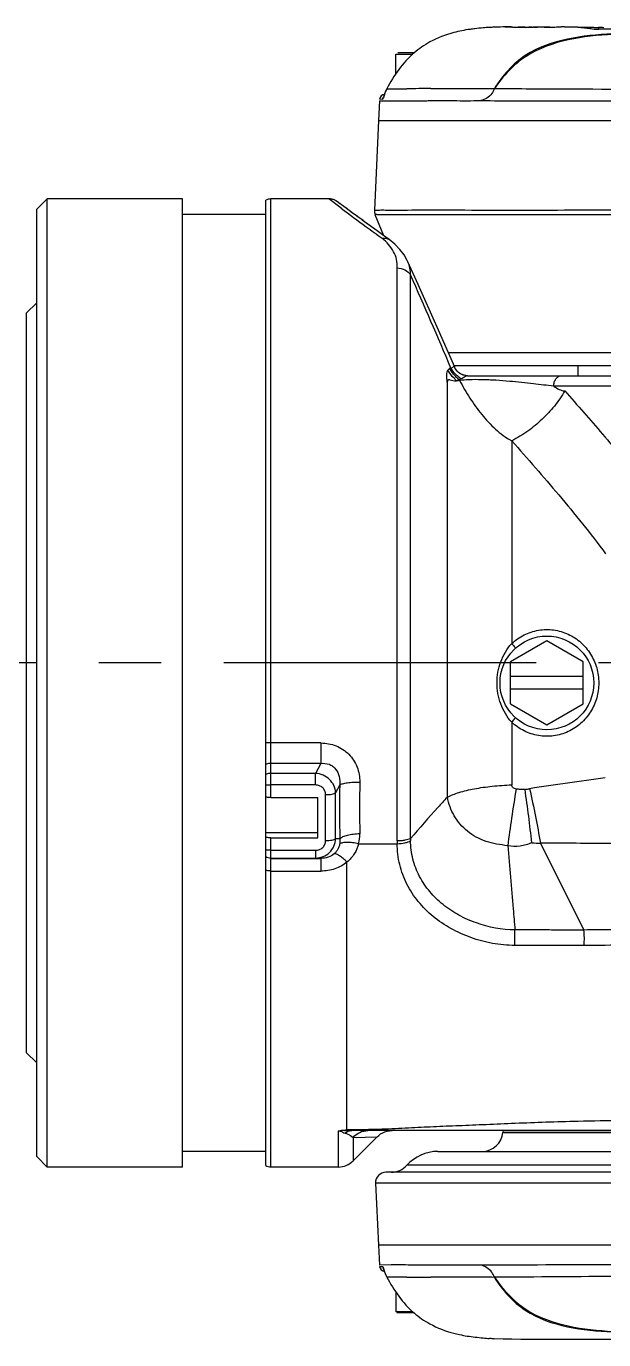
# Model space of a CAD drawing. Header units: millimetres. Extents: x 4086 to 8300, y 123 to 1549.
# Drawn here: x 6912.09 to 6925.96, y 985.79 to 1017.32 of the extents above; entities that cross this region are included whole.
import ezdxf

# ---------------------------------------------------------------- set-up
doc = ezdxf.new("R2010")
doc.units = ezdxf.units.MM
doc.linetypes.add('CENTER', pattern=[0.6, 0.375, -0.075, 0.075, -0.075])
doc.layers.add('中心线', color=7, linetype='Continuous')
doc.layers.add('外形图', color=7, linetype='Continuous')

msp = doc.modelspace()

# ---------------------------------------------------------------- linework, layer by layer
at = {"layer": '中心线', "linetype": 'CENTER', "ltscale": 20}
msp.add_line((6904.8335, 1002.0469), (7072.7932, 1002.0294), dxfattribs=at)
at = {"layer": '外形图'}
for p, q in [((6923.5825, 1017.3044), (6923.5825, 1017.3051)), ((6923.7429, 1017.3066), (6923.9022, 1017.3076)), ((6923.9022, 1017.3076), (6924.0604, 1017.3083)), ((6924.0572, 1017.3077), (6924.0555, 1017.3074)), ((6924.0583, 1017.3079), (6924.0572, 1017.3077)), ((6924.5276, 1017.3037), (6924.473, 1017.3032)), ((6924.5257, 1017.3107), (6924.5257, 1017.3109)), ((6924.5257, 1017.3092), (6924.5257, 1017.3107)), ((6924.5257, 1017.3057), (6924.6877, 1017.3065)), ((6924.6666, 1017.305), (6924.5276, 1017.3037)), ((6924.6877, 1017.3065), (6924.8506, 1017.3071)), ((6925.0146, 1017.3116), (6925.156, 1017.3118)), ((6925.156, 1017.3118), (6925.3383, 1017.3119)), ((6925.3624, 1017.293), (6925.3383, 1017.295)), ((6925.724, 1017.2979), (6925.8311, 1017.2985)), ((6925.8873, 1017.2523), (6925.8204, 1017.2509)), ((6925.8311, 1017.2985), (6925.827, 1017.2414)), ((6920.9674, 1016.174), (6920.9674, 1016.6576)), ((6920.9674, 1016.6576), (6921.3749, 1016.6576)), ((6921.4045, 1016.6826), (6921.0137, 1016.6826)), ((6920.5706, 1015.5348), (6920.5469, 1015.0576)), ((6920.5706, 1015.5348), (6920.8518, 1015.5337)), ((6920.5816, 1015.5703), (6920.5733, 1015.5703)), ((6920.6483, 1015.5695), (6920.5816, 1015.5703)), ((6920.6972, 1015.7049), (6920.6702, 1015.6274)), ((6920.7498, 1015.8233), (6920.7484, 1015.8224)), ((6920.8518, 1015.5337), (6920.9355, 1015.5337)), ((6921.805, 1015.827), (6922.0937, 1015.8274)), ((6920.5469, 1015.0576), (6920.4502, 1012.9047)), ((6920.5474, 1015.0576), (6942.5943, 1015.0576)), ((6912.3424, 1012.9326), (6912.5924, 1013.1826)), ((6912.5924, 989.9326), (6912.5924, 1013.1826)), ((6915.8424, 1013.1826), (6912.5924, 1013.1826)), ((6915.8424, 989.9326), (6915.8424, 1013.1826)), ((6917.8424, 989.9705), (6917.8424, 1013.1448)), ((6917.9674, 998.8054), (6917.9674, 1013.1826)), ((6919.3535, 1013.1826), (6917.9674, 1013.1826)), ((6919.6525, 1012.9577), (6919.3535, 1013.1826)), ((6919.4729, 1013.1607), (6919.4552, 1013.1668)), ((6919.4894, 1013.1539), (6919.4729, 1013.1607)), ((6919.5251, 1013.1355), (6919.516, 1013.1407)), ((6919.5498, 1013.1193), (6919.5469, 1013.1214)), ((6919.5523, 1013.1175), (6919.5498, 1013.1193)), ((6919.5559, 1013.115), (6919.5524, 1013.1175)), ((6919.5595, 1013.1123), (6919.5547, 1013.1159)), ((6919.5681, 1013.106), (6919.5594, 1013.1124)), ((6919.5857, 1013.093), (6919.5663, 1013.1073)), ((6919.6636, 1013.0348), (6919.623, 1013.0651)), ((6919.6276, 1013.0617), (6919.624, 1013.0644)), ((6919.7182, 1012.9943), (6919.6606, 1013.0371)), ((6912.3424, 990.1826), (6912.3424, 1012.9326)), ((6917.8424, 1012.8076), (6915.8424, 1012.8076)), ((6919.7961, 1012.9368), (6919.7159, 1012.996)), ((6919.9114, 1012.8521), (6919.7847, 1012.9452)), ((6920.0418, 1012.7565), (6919.8968, 1012.8628)), ((6920.1783, 1012.6566), (6920.0261, 1012.7679)), ((6920.6771, 1012.2955), (6920.4689, 1012.7989)), ((6920.3525, 1012.5297), (6920.161, 1012.6692)), ((6920.3809, 1012.509), (6920.2154, 1012.6295)), ((6920.4644, 1012.4486), (6920.3809, 1012.509)), ((6920.5533, 1012.3844), (6920.4644, 1012.4486)), ((6920.6481, 1012.3163), (6920.5533, 1012.3844)), ((6920.7282, 1012.259), (6920.6481, 1012.3163)), ((6920.8066, 1012.2031), (6920.7282, 1012.259)), ((6920.8066, 1012.2031), (6920.8096, 1012.201)), ((6920.9982, 997.7625), (6920.9982, 1011.5199)), ((6921.3189, 997.8181), (6921.3189, 1011.3534)), ((6912.0924, 1010.4326), (6912.3424, 1010.6826)), ((6912.0924, 1010.4326), (6912.0924, 992.6826)), ((6922.2245, 1009.4915), (6941.3482, 1009.4915)), ((6922.3599, 1009.1826), (6940.8861, 1009.1826)), ((6922.3793, 1009.1384), (6922.3754, 1009.1389)), ((6922.6889, 1008.9326), (6922.6487, 1008.9355)), ((6922.6889, 1008.9326), (6922.6488, 1008.9355)), ((6922.688, 1008.9326), (6922.6628, 1008.9336)), ((6922.688, 1008.9326), (6940.7174, 1008.9326)), ((6925.3424, 1008.9326), (6925.3424, 1009.1826)), ((6922.1969, 1008.7711), (6922.1969, 998.8084)), ((6922.4853, 1008.8395), (6922.4222, 1008.8129)), ((6940.9674, 1008.6826), (6924.7576, 1008.6826)), ((6923.7485, 1007.3689), (6923.7485, 1002.5008)), ((6924.5924, 1002.568), (6923.7174, 1002.0628)), ((6925.4674, 1002.0628), (6924.5924, 1002.568)), ((6923.7174, 1001.0524), (6923.7174, 1002.0628)), ((6925.4674, 1001.0524), (6925.4674, 1002.0628)), ((6925.4674, 1001.7076), (6923.7174, 1001.7076)), ((6925.4674, 1001.4076), (6923.7174, 1001.4076)), ((6923.7174, 1001.0524), (6924.5924, 1000.5473)), ((6924.5924, 1000.5473), (6925.4674, 1001.0524)), ((6923.7485, 1000.6145), (6923.7485, 999.1109)), ((6919.1666, 1000.1149), (6917.9674, 1000.1149)), ((6919.1666, 1000.1149), (6919.1666, 999.6243)), ((6919.1666, 999.6243), (6917.9674, 999.6243)), ((6919.1666, 999.6243), (6919.0387, 999.3853)), ((6919.0387, 999.3853), (6917.9674, 999.3853)), ((6919.0387, 999.1063), (6919.0387, 999.3853)), ((6919.0387, 999.1063), (6917.9674, 999.1063)), ((6919.279, 997.7706), (6919.279, 998.8742)), ((6919.6196, 999.1083), (6919.5194, 998.9211)), ((6919.5194, 997.8174), (6919.5194, 998.9211)), ((6917.9674, 998.8054), (6919.0924, 998.8054)), ((6919.0924, 997.8394), (6919.0924, 998.8054)), ((6917.8424, 997.9688), (6919.0924, 997.9688)), ((6917.9674, 989.9326), (6917.9674, 997.8394)), ((6917.9674, 997.8394), (6919.0924, 997.8394)), ((6919.6202, 997.811), (6919.5194, 997.8174)), ((6920.0734, 997.6972), (6920.9978, 997.6972)), ((6924.4376, 997.708), (6925.4833, 995.6238)), ((6917.9674, 997.5384), (6919.0387, 997.5384)), ((6917.9674, 997.3532), (6919.0387, 997.3532)), ((6917.9674, 997.3451), (6919.1666, 997.3451)), ((6919.0387, 997.5384), (6919.0387, 997.3532)), ((6919.1666, 997.3451), (6919.0387, 997.3532)), ((6919.1666, 997.3451), (6919.1666, 997.0395)), ((6919.7924, 990.8269), (6919.7923, 997.2542)), ((6917.9674, 997.0395), (6919.1666, 997.0395)), ((6912.0924, 992.6826), (6912.3424, 992.4326)), ((6919.5853, 990.7982), (6919.5853, 989.9326)), ((6942.0924, 990.8076), (6919.9057, 990.8076)), ((6920.521, 990.6612), (6919.9389, 990.0791)), ((6919.9389, 990.6438), (6920.521, 990.6612)), ((6919.9389, 990.6438), (6919.9389, 990.0791)), ((6923.5421, 990.8076), (6923.5383, 990.764)), ((6923.5383, 990.764), (6939.6466, 990.764)), ((6923.5421, 990.8076), (6927.4846, 990.8076)), ((6917.8424, 990.3076), (6915.8424, 990.3076)), ((6921.976, 990.3076), (6941.2089, 990.3076)), ((6912.3424, 990.1826), (6912.5924, 989.9326)), ((6915.8424, 989.9326), (6912.5924, 989.9326)), ((6919.5853, 989.9326), (6917.9674, 989.9326)), ((6934.3067, 989.8077), (6920.728, 989.8077)), ((6933.8537, 989.9744), (6921.2307, 989.9744)), ((6920.4782, 989.5469), (6920.5469, 988.0576)), ((6921.2, 989.5469), (6920.4782, 989.5469)), ((6921.3345, 989.5469), (6921.2, 989.5469)), ((6933.6008, 989.5469), (6921.3345, 989.5469)), ((6920.5469, 988.0576), (6920.5706, 987.5805)), ((6942.3415, 988.0576), (6920.5473, 988.0576)), ((6920.8518, 987.5816), (6920.5706, 987.5805)), ((6920.5733, 987.545), (6920.6066, 987.5452)), ((6920.6066, 987.5452), (6920.6483, 987.5457)), ((6920.9355, 987.5816), (6920.8518, 987.5816)), ((6920.7348, 987.3203), (6920.7488, 987.2919)), ((6920.7498, 987.2919), (6920.7487, 987.2921)), ((6922.0937, 987.2878), (6921.805, 987.2883)), ((6920.9674, 986.9412), (6920.9674, 986.4576)), ((6921.3748, 986.4576), (6920.9674, 986.4576)), ((6921.4046, 986.4326), (6920.9924, 986.4326))]:
    msp.add_line(p, q, dxfattribs=at)
for points in [[(6920.7484, 1015.8224), (6920.7275, 1015.7793), (6920.6972, 1015.7049)], [(6919.4171, 1013.1766), (6919.3966, 1013.1799), (6919.3752, 1013.1819), (6919.3535, 1013.1826)], [(6919.4552, 1013.1668), (6919.4366, 1013.1722), (6919.4171, 1013.1766)], [(6919.5251, 1013.1355), (6919.516, 1013.1407), (6919.5039, 1013.1471), (6919.4893, 1013.1539)], [(6919.5469, 1013.1214), (6919.545, 1013.1227), (6919.5428, 1013.1242), (6919.54, 1013.1261), (6919.5364, 1013.1284), (6919.5316, 1013.1315), (6919.5251, 1013.1355)], [(6919.624, 1013.0644), (6919.617, 1013.0696), (6919.5853, 1013.0933)], [(6919.6195, 1013.0677), (6919.6161, 1013.0703), (6919.6128, 1013.0727)], [(6921.2553, 1011.6681), (6921.2403, 1011.6999), (6921.1624, 1011.8361), (6921.0638, 1011.9667), (6920.9443, 1012.0901), (6920.8096, 1012.201)], [(6922.3793, 1009.1384), (6921.9571, 1010.1017), (6921.502, 1011.1218), (6921.2552, 1011.6682)], [(6922.4488, 1009.0351), (6922.4193, 1009.0694), (6922.3946, 1009.1074), (6922.3793, 1009.1384)], [(6922.6628, 1008.9336), (6922.6236, 1008.939), (6922.5867, 1008.9485), (6922.5526, 1008.9613), (6922.5216, 1008.9767), (6922.4938, 1008.994), (6922.4695, 1009.0125), (6922.4489, 1009.0311), (6922.4315, 1009.0496)], [(6922.6469, 1008.9358), (6922.6034, 1008.9445), (6922.5606, 1008.9592), (6922.5201, 1008.9795), (6922.4826, 1009.0049), (6922.4488, 1009.0351)], [(6920.521, 990.6612), (6920.555, 990.6922), (6920.6015, 990.7265), (6920.6516, 990.7552), (6920.7047, 990.7779), (6920.7601, 990.7943), (6920.817, 990.8043), (6920.8745, 990.8076)], [(6920.6699, 987.4895), (6920.6681, 987.493), (6920.6749, 987.4745), (6920.6891, 987.4329), (6920.7093, 987.3787), (6920.7348, 987.3203)]]:
    msp.add_lwpolyline(points, dxfattribs=at)
msp.add_circle((6924.5924, 1001.5576), 1.125, dxfattribs=at)
for centre, radius, start, end in [((6923.91, 990.8119), 26.4978, 90.38023, 91.25537), ((6923.8356, 1041.5586), 24.2594, 269.83511, 270.16252), ((6923.7824, 1062.1972), 44.8981, 270.15573, 270.34864), ((6923.4693, 1113.8415), 96.5434, 270.347928, 270.466999), ((6924.4224, 1020.7536), 3.4465, 270.72061, 271.33471), ((6923.946, 1087.2743), 69.973, 270.590038, 270.716203), ((6924.5461, 1039.909), 22.6039, 270.69604, 270.98255), ((6926.2778, 918.7145), 98.585, 90.321815, 90.546003), ((6924.9178, 1012.1113), 5.2007, 83.95404, 85.0957), ((6924.9422, 1012.3369), 4.9738, 82.45826, 83.95998), ((6924.9896, 1012.6924), 4.6152, 80.83945, 82.46135), ((6926.5223, 984.437), 32.8215, 91.22523, 91.39311), ((6925.4449, 1011.7969), 5.5152, 84.66315, 85.98417), ((6926.7174, 974.2745), 42.9858, 90.66681, 91.1064), ((6922.8162, 1015.0462), 2.1637, 118.52343, 130.78535), ((6920.6977, 1015.5576), 0.125, 90, 174.25886), ((6920.8081, 1020.9009), 5.0778, 269.34315, 269.49475), ((6922.097, 868.2045), 147.6228, 90.11333, 90.336192), ((6921.674, 1414.9777), 399.1505, 270.060243, 270.202156), ((6922.6581, 1083.424), 67.8864, 270.017522, 270.293986), ((6917.9674, 1012.9283), 0.25, 90, 120), ((6919.3535, 1012.847), 0.3356, 67.09504, 90.00001), ((6972.4382, 1083.4345), 88.0529, 233.167554, 233.654519), ((6920.6999, 1012.8945), 0.25, 177.65014, 202.4674), ((6963.5923, 1071.5442), 73.2333, 233.715641, 234.084331), ((6798.5885, 956.7898), 134.3128, 22.927496, 23.969018), ((6919.9591, 1014.6735), 6.3572, 292.62845, 292.81788), ((6922.2767, 1008.6964), 0.253, 28.91173, 34.44922), ((6955.1771, 998.571), 35.0822, 179.00909, 181.04452), ((6957.3977, 998.4793), 37.7834, 179.04603, 181.01336), ((6923.8646, 1000.8644), 1.8748, 276.24851, 279.66118), ((6881.9721, 992.9598), 42.5278, 6.42747, 8.16618), ((6919.2123, 997.9165), 0.8886, 345.71017, 0.96336), ((6923.1715, 997.7174), 2.1737, 178.81139, 180.53343), ((6923.3165, 997.8046), 1.9977, 179.61509, 181.0056), ((6924.4429, 999.4606), 1.7526, 263.10753, 269.82774), ((6928.1146, 864.5236), 126.5356, 90.288134, 91.256312), ((6923.0402, 990.8076), 0.5, 270, 355), ((6921.976, 989.3076), 1, 90, 138.18468), ((6919.5853, 990.4326), 0.5, 270, 315), ((6917.9674, 990.187), 0.25, 240, 270), ((6920.728, 989.5577), 0.25, 90, 182.48738), ((6920.8581, 990.3077), 0.5, 270, 318.18468), ((6920.6977, 987.5576), 0.125, 185.74114, 270), ((6922.6581, 919.7155), 67.8622, 89.705894, 89.982468), ((6920.8081, 982.2128), 5.0794, 90.50526, 90.65677), ((6922.0488, 1122.7055), 135.4174, 269.653891, 269.896849), ((6921.9018, 687.6765), 299.6114, 89.774242, 89.963303), ((6922.8163, 988.0691), 2.1638, 229.21718, 241.47624)]:
    msp.add_arc(centre, radius, start, end, dxfattribs=at)
for points in [[(6922.3572, 1017.1722), (6922.1586, 1017.1193), (6921.9637, 1017.0453), (6921.783, 1016.9473)], [(6924.473, 1017.3032), (6924.4008, 1017.3025), (6924.3285, 1017.3019), (6924.2562, 1017.3013)], [(6924.2688, 1017.3058), (6924.3344, 1017.3062), (6924.4001, 1017.3065), (6924.4657, 1017.3074)], [(6921.4029, 1016.6845), (6921.1301, 1016.4492), (6920.9167, 1016.1427), (6920.7498, 1015.8234)], [(6920.7499, 1015.8234), (6920.7146, 1015.7546), (6920.6904, 1015.6805), (6920.6659, 1015.6072)], [(6921.6767, 1015.5376), (6921.7229, 1015.5378), (6921.7691, 1015.538), (6921.8153, 1015.5382)], [(6923.0823, 1015.8297), (6923.1663, 1015.83), (6923.2503, 1015.8304), (6923.3343, 1015.8309)], [(6922.2904, 1009.1135), (6922.2799, 1009.1097), (6922.268, 1009.1078), (6922.2572, 1009.1102)], [(6922.5373, 1008.8574), (6922.5203, 1008.8507), (6922.503, 1008.8445), (6922.4853, 1008.8395)], [(6922.2038, 998.8139), (6922.2012, 998.8125), (6922.1989, 998.8105), (6922.1969, 998.8084)], [(6919.6198, 997.8111), (6919.6241, 997.7704), (6919.6233, 997.7287), (6919.6165, 997.6883)], [(6917.8424, 997.3867), (6917.8798, 997.3651), (6917.9243, 997.3532), (6917.9674, 997.3532)], [(6917.9674, 997.3451), (6917.9243, 997.3451), (6917.8798, 997.357), (6917.8424, 997.3786)], [(6919.662, 990.8166), (6919.7055, 990.8194), (6919.749, 990.8227), (6919.7924, 990.8269)], [(6919.662, 990.8166), (6919.7082, 990.8148), (6919.7544, 990.8118), (6919.8005, 990.81)], [(6919.6927, 990.7683), (6919.7099, 990.7609), (6919.7275, 990.7542), (6919.7455, 990.749)], [(6919.8005, 990.81), (6919.8356, 990.8085), (6919.8707, 990.8076), (6919.9057, 990.8076)], [(6921.8153, 987.5771), (6921.7691, 987.5772), (6921.7229, 987.5774), (6921.6767, 987.5776)], [(6920.6962, 987.4167), (6920.7115, 987.3741), (6920.7292, 987.3322), (6920.7499, 987.2919)], [(6920.7498, 987.2919), (6920.9167, 986.9726), (6921.1301, 986.666), (6921.4029, 986.4307)], [(6923.3343, 987.2844), (6923.2503, 987.2848), (6923.1663, 987.2852), (6923.0823, 987.2856)], [(6921.783, 986.168), (6921.964, 986.0698), (6922.1591, 985.9958), (6922.3581, 985.9428)]]:
    msp.add_open_spline(points, degree=3, dxfattribs=at)
for points, knots in [([(6922.8646, 1017.2656), (6922.826, 1017.261), (6922.6554, 1017.239), (6922.4859, 1017.2065), (6922.3572, 1017.1722)], [0, 0, 0, 0, 0.2255921, 1, 1, 1, 1]), ([(6923.3295, 1017.3033), (6923.3293, 1017.3136), (6923.2645, 1017.2854), (6923.1982, 1017.3046), (6923.0403, 1017.2805), (6922.93, 1017.2733), (6922.8646, 1017.2656)], [0, 0, 0, 0, 0.0659918, 0.2604417, 0.5764091, 1, 1, 1, 1]), ([(6931.603, 1017.1028), (6930.878, 1017.1048), (6929.4279, 1017.1225), (6927.6163, 1017.1711), (6926.1656, 1017.1515), (6925.0829, 1017.0606), (6924.0244, 1016.7037), (6923.5243, 1016.138), (6923.3343, 1015.8309)], [0, 0, 0, 0, 0.2502178, 0.5004038, 0.6254486, 0.7505518, 0.8753733, 1, 1, 1, 1]), ([(6931.6214, 1017.0873), (6930.8964, 1017.0893), (6929.4463, 1017.1109), (6927.6343, 1017.1614), (6926.1835, 1017.1428), (6925.1, 1017.0422), (6924.0497, 1016.6774), (6923.5333, 1016.1312), (6923.337, 1015.8286)], [0, 0, 0, 0, 0.250242, 0.5004619, 0.6255867, 0.7507464, 0.8755296, 1, 1, 1, 1]), ([(6923.5994, 1017.3022), (6923.5951, 1017.3025), (6923.5914, 1017.3039), (6923.5825, 1017.3031), (6923.5825, 1017.3044)], [0, 0, 0, 0, 0.7606133, 1, 1, 1, 1]), ([(6923.7658, 1017.2993), (6923.745, 1017.2993), (6923.6895, 1017.2998), (6923.634, 1017.3001), (6923.5994, 1017.3022)], [0, 0, 0, 0, 0.3759158, 1, 1, 1, 1]), ([(6924.0566, 1017.3075), (6924.0551, 1017.2907), (6924.1736, 1017.33), (6924.2149, 1017.3055), (6924.2688, 1017.3058)], [0, 0, 0, 0, 0.2382188, 1, 1, 1, 1]), ([(6924.5027, 1017.308), (6924.5063, 1017.3081), (6924.5123, 1017.3083), (6924.5183, 1017.3085), (6924.5207, 1017.3086)], [0, 0, 0, 0, 0.6070478, 1, 1, 1, 1]), ([(6924.5207, 1017.3086), (6924.5215, 1017.3087), (6924.5229, 1017.3088), (6924.5242, 1017.3089), (6924.5248, 1017.3089)], [0, 0, 0, 0, 0.6040075, 1, 1, 1, 1]), ([(6924.5248, 1017.3089), (6924.525, 1017.309), (6924.5253, 1017.309), (6924.5257, 1017.3091), (6924.5257, 1017.3092)], [0, 0, 0, 0, 0.7370408, 1, 1, 1, 1]), ([(6925.0146, 1017.3108), (6925.0146, 1017.3048), (6924.9712, 1017.3188), (6924.9546, 1017.3088), (6924.9337, 1017.3085)], [0, 0, 0, 0, 0.223858, 1, 1, 1, 1]), ([(6920.6484, 1015.5703), (6920.6495, 1015.5806), (6920.6537, 1015.6015), (6920.6614, 1015.6216), (6920.6665, 1015.6313)], [0, 0, 0, 0, 0.4840432, 1, 1, 1, 1]), ([(6920.6659, 1015.6072), (6920.6629, 1015.5981), (6920.6582, 1015.5879), (6920.6526, 1015.5703), (6920.6484, 1015.5703)], [0, 0, 0, 0, 0.6957153, 1, 1, 1, 1]), ([(6920.7633, 1015.8233), (6920.7912, 1015.823), (6920.947, 1015.8227), (6921.1028, 1015.824), (6921.2308, 1015.8247)], [0, 0, 0, 0, 0.1788514, 1, 1, 1, 1]), ([(6920.9355, 1015.5337), (6920.985, 1015.5337), (6921.2321, 1015.5343), (6921.4791, 1015.5366), (6921.6767, 1015.5376)], [0, 0, 0, 0, 0.2004457, 1, 1, 1, 1]), ([(6921.8153, 1015.5382), (6921.8807, 1015.5384), (6922.1686, 1015.5387), (6922.4564, 1015.5375), (6922.6789, 1015.5376)], [0, 0, 0, 0, 0.2271272, 1, 1, 1, 1]), ([(6923.0064, 1015.5385), (6923.5953, 1015.5371), (6926.4957, 1015.5319), (6929.396, 1015.5157), (6931.7076, 1015.5116)], [0, 0, 0, 0, 0.2030214, 1, 1, 1, 1]), ([(6923.3369, 1015.8286), (6923.3174, 1015.786), (6923.2507, 1015.6497), (6923.1073, 1015.563), (6923.0066, 1015.5385)], [0, 0, 0, 0, 0.3112533, 1, 1, 1, 1]), ([(6923.337, 1015.8286), (6923.917, 1015.8258), (6926.7114, 1015.8209), (6929.5057, 1015.771), (6931.7201, 1015.765)], [0, 0, 0, 0, 0.2075477, 1, 1, 1, 1]), ([(6932.5783, 1013.0933), (6932.2137, 1012.9725), (6931.4591, 1012.7903), (6929.9355, 1012.8034), (6928.1037, 1012.7977), (6926.0336, 1012.799), (6924.2034, 1012.7991), (6922.865, 1012.7984), (6921.9711, 1012.7994), (6921.4537, 1012.7982), (6921.0409, 1012.8008), (6920.7778, 1012.7928), (6920.609, 1012.8021), (6920.5468, 1012.786), (6920.4671, 1012.819), (6920.4689, 1012.7989)], [0, 0, 0, 0, 0.094918, 0.1897644, 0.3752761, 0.5482349, 0.7012042, 0.8275951, 0.8790807, 0.9219772, 0.9558085, 0.9802279, 0.9888382, 0.9950222, 1, 1, 1, 1]), ([(6932.5549, 1013.2039), (6932.2554, 1013.1018), (6931.6393, 1012.9373), (6930.6889, 1012.8943), (6929.7483, 1012.9075), (6928.5248, 1012.9031), (6927.0628, 1012.9052), (6924.9995, 1012.9046), (6922.9689, 1012.9039), (6921.492, 1012.9055), (6920.9266, 1012.9038)], [0, 0, 0, 0, 0.0814319, 0.1628001, 0.2438014, 0.3236435, 0.4775391, 0.620006, 0.8545085, 1, 1, 1, 1]), ([(6920.9266, 1012.9038), (6920.8575, 1012.9036), (6920.7428, 1012.8986), (6920.5819, 1012.9122), (6920.5132, 1012.8891), (6920.4512, 1012.9147), (6920.4502, 1012.9047)], [0, 0, 0, 0, 0.4347777, 0.7475797, 0.9365941, 1, 1, 1, 1]), ([(6920.6341, 1012.2339), (6920.6641, 1012.2406), (6920.7256, 1012.2434), (6920.783, 1012.2199), (6920.8066, 1012.2031)], [0, 0, 0, 0, 0.5142813, 1, 1, 1, 1]), ([(6920.9982, 1011.5199), (6921.0025, 1011.5875), (6920.992, 1011.7238), (6920.8947, 1011.9863), (6920.7462, 1012.1459), (6920.6341, 1012.2339)], [0, 0, 0, 0, 0.2447384, 0.4855813, 1, 1, 1, 1]), ([(6920.9982, 1011.5199), (6921.0626, 1011.5188), (6921.188, 1011.4895), (6921.2873, 1011.404), (6921.3189, 1011.3533)], [0, 0, 0, 0, 0.5187122, 1, 1, 1, 1]), ([(6921.3189, 1011.3534), (6921.3204, 1011.4077), (6921.3111, 1011.5162), (6921.2773, 1011.6195), (6921.2552, 1011.6682)], [0, 0, 0, 0, 0.5047353, 1, 1, 1, 1]), ([(6922.2112, 1009.0658), (6922.201, 1009.0529), (6922.1881, 1009.014), (6922.1824, 1008.9469), (6922.1849, 1008.8632), (6922.1921, 1008.8031), (6922.1969, 1008.7711)], [0, 0, 0, 0, 0.165108, 0.3943136, 0.6758772, 1, 1, 1, 1]), ([(6922.2572, 1009.1102), (6922.2532, 1009.1071), (6922.2364, 1009.0939), (6922.2213, 1009.0786), (6922.2112, 1009.0658)], [0, 0, 0, 0, 0.2366915, 1, 1, 1, 1]), ([(6922.4245, 1008.8138), (6922.4037, 1008.8329), (6922.3247, 1008.9098), (6922.2554, 1008.9967), (6922.2112, 1009.0658)], [0, 0, 0, 0, 0.2559018, 1, 1, 1, 1]), ([(6922.4853, 1008.8395), (6922.462, 1008.8588), (6922.3742, 1008.9383), (6922.3004, 1009.0334), (6922.257, 1009.11)], [0, 0, 0, 0, 0.2560512, 1, 1, 1, 1]), ([(6922.3754, 1009.1389), (6922.3711, 1009.1444), (6922.3581, 1009.1544), (6922.3362, 1009.1416), (6922.318, 1009.1251), (6922.3004, 1009.1149), (6922.2904, 1009.1135)], [0, 0, 0, 0, 0.2134454, 0.41487, 0.6909756, 1, 1, 1, 1]), ([(6922.5373, 1008.8574), (6922.5114, 1008.8741), (6922.4148, 1008.944), (6922.3343, 1009.0368), (6922.2904, 1009.1135)], [0, 0, 0, 0, 0.2587357, 1, 1, 1, 1]), ([(6922.4315, 1009.0496), (6922.426, 1009.0559), (6922.4038, 1009.0833), (6922.386, 1009.1142), (6922.3754, 1009.1389)], [0, 0, 0, 0, 0.2381323, 1, 1, 1, 1]), ([(6922.688, 1008.9326), (6922.6646, 1008.9326), (6922.6126, 1008.9025), (6922.5672, 1008.8713), (6922.5373, 1008.8574)], [0, 0, 0, 0, 0.4149013, 1, 1, 1, 1]), ([(6924.7576, 1008.6826), (6924.7576, 1008.7148), (6924.7663, 1008.7776), (6924.8046, 1008.8596), (6924.8643, 1008.9177), (6924.9157, 1008.9326), (6924.9398, 1008.9326)], [0, 0, 0, 0, 0.2848335, 0.5506529, 0.7869791, 1, 1, 1, 1]), ([(6922.405, 1008.8057), (6922.3827, 1008.8024), (6922.3371, 1008.8101), (6922.2848, 1008.8254), (6922.2457, 1008.834), (6922.2176, 1008.8317), (6922.1979, 1008.8061), (6922.1969, 1008.784), (6922.1969, 1008.7711)], [0, 0, 0, 0, 0.2675402, 0.5341924, 0.649388, 0.7459516, 0.8465852, 1, 1, 1, 1]), ([(6922.4982, 1008.8187), (6922.4921, 1008.8179), (6922.48, 1008.8168), (6922.4621, 1008.8129), (6922.4438, 1008.8119), (6922.4314, 1008.8135), (6922.4252, 1008.8127)], [0, 0, 0, 0, 0.2519342, 0.4955803, 0.7464921, 1, 1, 1, 1]), ([(6924.7576, 1008.6826), (6924.5944, 1008.6992), (6924.2422, 1008.7431), (6923.7802, 1008.7938), (6923.366, 1008.8249), (6923.0385, 1008.8393), (6922.7473, 1008.8396), (6922.5708, 1008.8292), (6922.4981, 1008.8189)], [0, 0, 0, 0, 0.2170392, 0.4694364, 0.6147908, 0.7665593, 0.9029558, 1, 1, 1, 1]), ([(6922.4982, 1008.8187), (6922.5732, 1008.6739), (6922.7371, 1008.3927), (6923.0207, 1007.9974), (6923.2949, 1007.6995), (6923.5429, 1007.4945), (6923.6779, 1007.4068), (6923.7485, 1007.3689)], [0, 0, 0, 0, 0.2523057, 0.5027378, 0.7518783, 0.8761038, 1, 1, 1, 1]), ([(6924.7576, 1008.6826), (6924.799, 1008.6529), (6924.8814, 1008.6016), (6924.9759, 1008.5705), (6925.0216, 1008.5676)], [0, 0, 0, 0, 0.5264327, 1, 1, 1, 1]), ([(6925.0216, 1008.5676), (6924.9488, 1008.4396), (6924.7809, 1008.1981), (6924.4806, 1007.8759), (6924.1379, 1007.5934), (6923.8832, 1007.4369), (6923.7485, 1007.3689)], [0, 0, 0, 0, 0.2494064, 0.495874, 0.7443365, 1, 1, 1, 1]), ([(6925.0216, 1008.5676), (6925.3272, 1008.2253), (6925.9525, 1007.5135), (6926.5593, 1006.7856), (6926.8631, 1006.403)], [0, 0, 0, 0, 0.4843319, 1, 1, 1, 1]), ([(6923.7485, 1007.3689), (6924.1304, 1006.941), (6924.7052, 1006.2844), (6925.4532, 1005.3782), (6925.8221, 1004.9032), (6926.002, 1004.6599)], [0, 0, 0, 0, 0.4882033, 0.7425552, 1, 1, 1, 1]), ([(6923.7485, 1002.5008), (6923.8364, 1002.5839), (6924.0377, 1002.7256), (6924.388, 1002.8404), (6924.7571, 1002.8465), (6925.1111, 1002.7429), (6925.4191, 1002.5407), (6925.6562, 1002.2591), (6925.8052, 1001.9227), (6925.8391, 1001.6789), (6925.8391, 1001.5576)], [0, 0, 0, 0, 0.1248716, 0.2498978, 0.3750275, 0.5000722, 0.6249562, 0.7498145, 0.8748249, 1, 1, 1, 1]), ([(6923.3955, 1001.5576), (6923.3955, 1001.7288), (6923.454, 1002.0729), (6923.6328, 1002.3758), (6923.7485, 1002.5008)], [0, 0, 0, 0, 0.5012763, 1, 1, 1, 1]), ([(6923.7485, 1002.5008), (6923.7567, 1002.4919), (6923.7885, 1002.4574), (6923.8195, 1002.4222), (6923.842, 1002.3957)], [0, 0, 0, 0, 0.2591646, 1, 1, 1, 1]), ([(6923.7485, 1000.6145), (6923.6328, 1000.7395), (6923.454, 1001.0424), (6923.3955, 1001.3864), (6923.3955, 1001.5576)], [0, 0, 0, 0, 0.4987239, 1, 1, 1, 1]), ([(6925.8391, 1001.5576), (6925.8391, 1001.4363), (6925.8052, 1001.1926), (6925.6562, 1000.8562), (6925.4191, 1000.5745), (6925.1111, 1000.3723), (6924.7571, 1000.2688), (6924.388, 1000.2749), (6924.0377, 1000.3896), (6923.8364, 1000.5314), (6923.7485, 1000.6145)], [0, 0, 0, 0, 0.1251756, 0.2501851, 0.3750436, 0.4999274, 0.6249717, 0.7501016, 0.8751282, 1, 1, 1, 1]), ([(6923.7485, 1000.6145), (6923.7567, 1000.6234), (6923.7885, 1000.6579), (6923.8195, 1000.693), (6923.842, 1000.7195)], [0, 0, 0, 0, 0.2591645, 1, 1, 1, 1]), ([(6917.9674, 1000.1149), (6917.9565, 1000.1149), (6917.9145, 1000.1153), (6917.8725, 1000.1169), (6917.8415, 1000.1192)], [0, 0, 0, 0, 0.2608266, 1, 1, 1, 1]), ([(6919.1666, 1000.1149), (6919.2899, 1000.1149), (6919.539, 1000.0697), (6919.855, 999.8614), (6920.0592, 999.5455), (6920.1022, 999.2988), (6920.1002, 999.1777)], [0, 0, 0, 0, 0.2519237, 0.502942, 0.7524367, 1, 1, 1, 1]), ([(6917.9674, 999.6243), (6917.9565, 999.6243), (6917.9136, 999.6219), (6917.8712, 999.6098), (6917.8424, 999.5956)], [0, 0, 0, 0, 0.2535884, 1, 1, 1, 1]), ([(6919.1666, 999.6243), (6919.2314, 999.6322), (6919.3345, 999.6237), (6919.4519, 999.5605), (6919.5484, 999.467), (6919.6188, 999.3101), (6919.6257, 999.175), (6919.6198, 999.1088)], [0, 0, 0, 0, 0.246769, 0.3720947, 0.4979265, 0.748632, 1, 1, 1, 1]), ([(6917.9674, 999.3853), (6917.9565, 999.3853), (6917.9136, 999.383), (6917.8712, 999.3709), (6917.8424, 999.3566)], [0, 0, 0, 0, 0.2535884, 1, 1, 1, 1]), ([(6919.5194, 998.9211), (6919.5171, 998.9793), (6919.488, 999.0978), (6919.3801, 999.2471), (6919.2237, 999.351), (6919.1007, 999.3811), (6919.0387, 999.3853)], [0, 0, 0, 0, 0.2405058, 0.4889327, 0.7437384, 1, 1, 1, 1]), ([(6919.6198, 999.1088), (6919.6286, 999.1149), (6919.6511, 999.126), (6919.7107, 999.1454), (6919.8091, 999.1628), (6919.9469, 999.1748), (6920.0476, 999.1764), (6920.1005, 999.1756)], [0, 0, 0, 0, 0.0656119, 0.1522897, 0.3838153, 0.6757356, 1, 1, 1, 1]), ([(6925.9955, 999.2813), (6925.693, 999.2354), (6925.0867, 999.1531), (6924.4808, 999.0675), (6924.1793, 999.0161)], [0, 0, 0, 0, 0.500053, 1, 1, 1, 1]), ([(6917.8424, 999.115), (6917.8522, 999.1136), (6917.8936, 999.1083), (6917.9355, 999.1063), (6917.9674, 999.1063)], [0, 0, 0, 0, 0.2358483, 1, 1, 1, 1]), ([(6917.9674, 998.8054), (6917.9566, 998.8054), (6917.9148, 998.8061), (6917.873, 998.8095), (6917.8424, 998.814)], [0, 0, 0, 0, 0.2603392, 1, 1, 1, 1]), ([(6919.279, 998.8742), (6919.279, 998.9046), (6919.2672, 998.9663), (6919.2139, 999.0443), (6919.1331, 999.0952), (6919.0701, 999.1063), (6919.0387, 999.1063)], [0, 0, 0, 0, 0.2460441, 0.4942556, 0.7458911, 1, 1, 1, 1]), ([(6919.279, 998.8742), (6919.3055, 998.8742), (6919.3559, 998.8762), (6919.4252, 998.8851), (6919.4795, 998.8987), (6919.5097, 998.9124), (6919.5194, 998.9211)], [0, 0, 0, 0, 0.3203271, 0.6099435, 0.842225, 1, 1, 1, 1]), ([(6922.1969, 998.8084), (6922.1233, 998.7289), (6921.8249, 998.4039), (6921.5336, 998.0724), (6921.3189, 997.8181)], [0, 0, 0, 0, 0.2455358, 1, 1, 1, 1]), ([(6922.2038, 998.8139), (6922.2911, 998.8611), (6922.5039, 998.9405), (6922.866, 999.0245), (6923.2909, 999.0832), (6923.5925, 999.1024), (6923.7485, 999.1109)], [0, 0, 0, 0, 0.1880326, 0.4273524, 0.7040178, 1, 1, 1, 1]), ([(6923.652, 997.6486), (6923.5634, 997.6599), (6923.3881, 997.6836), (6923.1322, 997.7457), (6922.8942, 997.8471), (6922.6157, 998.0328), (6922.3462, 998.3488), (6922.2323, 998.6579), (6922.2038, 998.8139)], [0, 0, 0, 0, 0.1335654, 0.2645386, 0.3926883, 0.5183758, 0.7627035, 1, 1, 1, 1]), ([(6923.8558, 999.0094), (6923.8165, 998.7778), (6923.7444, 998.3248), (6923.6804, 997.8705), (6923.652, 997.6486)], [0, 0, 0, 0, 0.5121016, 1, 1, 1, 1]), ([(6923.8558, 999.0094), (6923.8423, 999.0111), (6923.8149, 999.0147), (6923.7814, 999.0393), (6923.7586, 999.0723), (6923.7503, 999.0979), (6923.7485, 999.1109)], [0, 0, 0, 0, 0.2552262, 0.5056706, 0.753916, 1, 1, 1, 1]), ([(6924.0687, 999.0007), (6924.0333, 998.9968), (6923.9618, 998.9978), (6923.891, 999.0048), (6923.8558, 999.0094)], [0, 0, 0, 0, 0.4999086, 1, 1, 1, 1]), ([(6924.1793, 999.0161), (6924.2286, 998.7946), (6924.3198, 998.3595), (6924.4012, 997.9224), (6924.4376, 997.708)], [0, 0, 0, 0, 0.5106107, 1, 1, 1, 1]), ([(6920.1005, 997.9314), (6920.0474, 997.9306), (6919.9463, 997.9241), (6919.8074, 997.9004), (6919.698, 997.8659), (6919.6383, 997.8315), (6919.6198, 997.8111)], [0, 0, 0, 0, 0.3156761, 0.6025971, 0.8357142, 1, 1, 1, 1]), ([(6917.9674, 997.8394), (6917.9566, 997.8394), (6917.9148, 997.8401), (6917.873, 997.8435), (6917.8424, 997.8481)], [0, 0, 0, 0, 0.2603392, 1, 1, 1, 1]), ([(6917.9674, 997.5384), (6917.9566, 997.5384), (6917.9148, 997.5391), (6917.873, 997.5425), (6917.8424, 997.5471)], [0, 0, 0, 0, 0.2603398, 1, 1, 1, 1]), ([(6919.0387, 997.3532), (6919.1001, 997.3533), (6919.2239, 997.3767), (6919.382, 997.4788), (6919.4895, 997.6332), (6919.5171, 997.7561), (6919.5194, 997.8174)], [0, 0, 0, 0, 0.2506138, 0.5000598, 0.749471, 1, 1, 1, 1]), ([(6919.0387, 997.5384), (6919.0701, 997.5384), (6919.1331, 997.5496), (6919.2139, 997.6004), (6919.2672, 997.6785), (6919.279, 997.7402), (6919.279, 997.7706)], [0, 0, 0, 0, 0.2541058, 0.5057412, 0.7539529, 1, 1, 1, 1]), ([(6919.279, 997.7706), (6919.3055, 997.7706), (6919.3559, 997.7726), (6919.4252, 997.7815), (6919.4795, 997.7951), (6919.5097, 997.8087), (6919.5194, 997.8174)], [0, 0, 0, 0, 0.3203258, 0.6099408, 0.8422221, 1, 1, 1, 1]), ([(6919.6165, 997.6883), (6919.6094, 997.6454), (6919.5809, 997.5588), (6919.5238, 997.4869), (6919.4893, 997.4564)], [0, 0, 0, 0, 0.4854601, 1, 1, 1, 1]), ([(6920.0734, 997.6972), (6920.0253, 997.7077), (6919.933, 997.7233), (6919.8033, 997.731), (6919.698, 997.7224), (6919.6375, 997.7031), (6919.6165, 997.6883)], [0, 0, 0, 0, 0.3179123, 0.6031459, 0.8343963, 1, 1, 1, 1]), ([(6920.0735, 997.6972), (6920.0517, 997.6119), (6919.9808, 997.446), (6919.861, 997.311), (6919.7923, 997.2542)], [0, 0, 0, 0, 0.4969415, 1, 1, 1, 1]), ([(6920.9978, 997.6972), (6921.0607, 997.6977), (6921.1507, 997.7061), (6921.2575, 997.7365), (6921.3014, 997.7573), (6921.319, 997.7695)], [0, 0, 0, 0, 0.5668145, 0.8067843, 1, 1, 1, 1]), ([(6923.8231, 995.2542), (6923.6431, 995.2531), (6923.2842, 995.2889), (6922.7672, 995.4281), (6922.286, 995.6441), (6921.8558, 995.9332), (6921.4932, 996.2929), (6921.2153, 996.7168), (6921.0399, 997.1921), (6920.9987, 997.5287), (6920.9978, 997.6972)], [0, 0, 0, 0, 0.1307551, 0.2603021, 0.3875753, 0.5123001, 0.6349116, 0.7562702, 0.8775417, 1, 1, 1, 1]), ([(6921.3189, 997.8181), (6921.2754, 997.8027), (6921.2017, 997.7806), (6921.0938, 997.7634), (6921.0307, 997.7618), (6920.9982, 997.7625)], [0, 0, 0, 0, 0.4230813, 0.7021194, 1, 1, 1, 1]), ([(6923.8268, 995.629), (6923.5134, 995.6281), (6923.0425, 995.7175), (6922.4758, 995.9688), (6922.0947, 996.2204), (6921.7713, 996.534), (6921.5212, 996.905), (6921.3605, 997.3232), (6921.3216, 997.6205), (6921.319, 997.7695)], [0, 0, 0, 0, 0.2586456, 0.3857511, 0.5105506, 0.6334318, 0.7552028, 0.8769805, 1, 1, 1, 1]), ([(6924.2326, 997.7206), (6924.1875, 997.7003), (6924.095, 997.6644), (6923.9007, 997.6229), (6923.7493, 997.6304), (6923.652, 997.6486)], [0, 0, 0, 0, 0.2498254, 0.4997386, 1, 1, 1, 1]), ([(6923.652, 997.6486), (6923.6986, 997.1434), (6923.7529, 996.4699), (6923.8116, 995.7967), (6923.8268, 995.629)], [0, 0, 0, 0, 0.7507655, 1, 1, 1, 1]), ([(6926.7343, 997.7006), (6926.5403, 997.7015), (6925.7748, 997.7044), (6925.0093, 997.7062), (6924.4376, 997.7079)], [0, 0, 0, 0, 0.2533004, 1, 1, 1, 1]), ([(6919.4893, 997.4564), (6919.4462, 997.4184), (6919.3415, 997.3608), (6919.2248, 997.3448), (6919.1666, 997.3451)], [0, 0, 0, 0, 0.4971381, 1, 1, 1, 1]), ([(6919.7923, 997.2542), (6919.7068, 997.1835), (6919.5051, 997.0737), (6919.2795, 997.0395), (6919.1666, 997.0395)], [0, 0, 0, 0, 0.4956038, 1, 1, 1, 1]), ([(6919.7923, 997.2542), (6919.7627, 997.2839), (6919.7059, 997.3369), (6919.6225, 997.4018), (6919.5528, 997.4431), (6919.5074, 997.4576), (6919.4893, 997.4564)], [0, 0, 0, 0, 0.3397569, 0.6298641, 0.8524498, 1, 1, 1, 1]), ([(6917.9674, 997.0412), (6917.9567, 997.0412), (6917.9151, 997.0422), (6917.8735, 997.0472), (6917.8434, 997.054)], [0, 0, 0, 0, 0.2589886, 1, 1, 1, 1]), ([(6923.8231, 995.2542), (6923.8239, 995.2847), (6923.8266, 995.4096), (6923.8276, 995.5346), (6923.8268, 995.629)], [0, 0, 0, 0, 0.2441866, 1, 1, 1, 1]), ([(6925.4833, 995.6238), (6925.3453, 995.6228), (6925.0693, 995.6213), (6924.6554, 995.6241), (6924.2412, 995.6287), (6923.965, 995.6293), (6923.8268, 995.629)], [0, 0, 0, 0, 0.2499296, 0.4997335, 0.7497262, 1, 1, 1, 1]), ([(6928.1719, 995.623), (6927.9556, 995.6243), (6927.5172, 995.6203), (6926.8503, 995.6295), (6926.1703, 995.6302), (6925.7126, 995.6258), (6925.4833, 995.6238)], [0, 0, 0, 0, 0.2413694, 0.4892005, 0.744163, 1, 1, 1, 1]), ([(6925.4845, 995.251), (6925.4902, 995.3143), (6925.4952, 995.4388), (6925.4896, 995.5633), (6925.4833, 995.6238)], [0, 0, 0, 0, 0.510884, 1, 1, 1, 1]), ([(6925.4845, 995.251), (6925.2078, 995.2483), (6924.6539, 995.2487), (6924.1001, 995.2565), (6923.8231, 995.2542)], [0, 0, 0, 0, 0.4997655, 1, 1, 1, 1]), ([(6928.1506, 995.2524), (6927.9348, 995.2537), (6927.5541, 995.2499), (6927.0056, 995.2557), (6926.3327, 995.2603), (6925.8247, 995.2543), (6925.4845, 995.251)], [0, 0, 0, 0, 0.2428412, 0.4283423, 0.6172061, 1, 1, 1, 1]), ([(6925.3403, 991.0288), (6925.0834, 991.0229), (6924.5804, 991.0088), (6923.8451, 990.9795), (6923.1489, 990.9491), (6922.4943, 990.9231), (6921.8739, 990.8985), (6921.2556, 990.8687), (6920.5642, 990.8323), (6920.0703, 990.827), (6919.7924, 990.8269)], [0, 0, 0, 0, 0.1388575, 0.2718917, 0.3976596, 0.5153805, 0.6258982, 0.7331779, 0.8498561, 1, 1, 1, 1]), ([(6919.5853, 990.7982), (6919.5898, 990.801), (6919.6138, 990.8126), (6919.6409, 990.8153), (6919.662, 990.8166)], [0, 0, 0, 0, 0.2001204, 1, 1, 1, 1]), ([(6919.5853, 990.7982), (6919.5919, 990.7996), (6919.6047, 990.8012), (6919.6308, 990.7967), (6919.6592, 990.7834), (6919.682, 990.7729), (6919.6927, 990.7683)], [0, 0, 0, 0, 0.1769738, 0.3376901, 0.6917717, 1, 1, 1, 1]), ([(6919.7455, 990.749), (6919.769, 990.7673), (6919.8197, 990.7968), (6919.8778, 990.8076), (6919.9057, 990.8076)], [0, 0, 0, 0, 0.5151381, 1, 1, 1, 1]), ([(6919.7455, 990.749), (6919.7699, 990.7419), (6919.8394, 990.7165), (6919.9028, 990.676), (6919.9389, 990.6438)], [0, 0, 0, 0, 0.3441325, 1, 1, 1, 1]), ([(6919.9389, 990.6438), (6919.9827, 990.6943), (6920.0919, 990.7779), (6920.2264, 990.8076), (6920.2924, 990.8076)], [0, 0, 0, 0, 0.5035297, 1, 1, 1, 1]), ([(6920.6484, 987.5449), (6920.6628, 987.5449), (6920.6664, 987.477), (6920.6857, 987.4462), (6920.6962, 987.4167)], [0, 0, 0, 0, 0.3147365, 1, 1, 1, 1]), ([(6920.6484, 987.5449), (6920.6495, 987.5347), (6920.6537, 987.5138), (6920.6613, 987.4939), (6920.6664, 987.4842)], [0, 0, 0, 0, 0.4839612, 1, 1, 1, 1]), ([(6921.6767, 987.5776), (6921.6028, 987.578), (6921.3558, 987.5796), (6921.1087, 987.5814), (6920.9355, 987.5816)], [0, 0, 0, 0, 0.2989875, 1, 1, 1, 1]), ([(6922.6789, 987.5776), (6922.6004, 987.5777), (6922.3126, 987.5774), (6922.0247, 987.5765), (6921.8153, 987.5771)], [0, 0, 0, 0, 0.2725557, 1, 1, 1, 1]), ([(6931.7076, 987.6037), (6930.8848, 987.6022), (6927.9844, 987.5924), (6925.0841, 987.5819), (6923.0065, 987.5767)], [0, 0, 0, 0, 0.2836783, 1, 1, 1, 1]), ([(6923.3343, 987.2844), (6923.3157, 987.3275), (6923.2524, 987.4661), (6923.1072, 987.552), (6923.0066, 987.5767)], [0, 0, 0, 0, 0.3120028, 1, 1, 1, 1]), ([(6921.2307, 987.2905), (6921.1808, 987.2908), (6921.025, 987.2916), (6920.8692, 987.2929), (6920.7633, 987.292)], [0, 0, 0, 0, 0.3205386, 1, 1, 1, 1]), ([(6923.3343, 987.2844), (6923.5243, 986.9772), (6924.0245, 986.4116), (6925.0829, 986.0545), (6926.1657, 985.9637), (6927.6164, 985.9442), (6929.428, 985.9928), (6930.878, 986.0105), (6931.603, 986.0124)], [0, 0, 0, 0, 0.1246261, 0.249461, 0.3745657, 0.4996065, 0.7497875, 1, 1, 1, 1]), ([(6931.7201, 987.3503), (6930.9385, 987.3482), (6928.1441, 987.3212), (6925.3498, 987.2965), (6923.3369, 987.2867)], [0, 0, 0, 0, 0.2797003, 1, 1, 1, 1]), ([(6923.3369, 987.2867), (6923.5333, 986.9841), (6924.0496, 986.4379), (6925.1, 986.0731), (6926.1836, 985.9724), (6927.6344, 985.9539), (6929.4464, 986.0044), (6930.8964, 986.0259), (6931.6214, 986.0279)], [0, 0, 0, 0, 0.1244747, 0.2492672, 0.3744294, 0.4995505, 0.7497643, 1, 1, 1, 1]), ([(6922.3581, 985.9428), (6922.4034, 985.9307), (6922.5714, 985.8905), (6922.7424, 985.8641), (6922.8672, 985.8494)], [0, 0, 0, 0, 0.271996, 1, 1, 1, 1]), ([(6922.8672, 985.8494), (6922.9323, 985.8417), (6923.0395, 985.8338), (6923.2043, 985.8124), (6923.2563, 985.827), (6923.3354, 985.8037), (6923.3295, 985.8119)], [0, 0, 0, 0, 0.4236793, 0.7396127, 0.9340423, 1, 1, 1, 1]), ([(6923.3295, 985.8119), (6924.4618, 985.7862), (6927.2201, 985.8146), (6929.9777, 985.8076), (6931.603, 985.8076)], [0, 0, 0, 0, 0.4106875, 1, 1, 1, 1])]:
    msp.add_open_spline(points, degree=3, knots=knots, dxfattribs=at)

doc.saveas('drawing.dxf')
